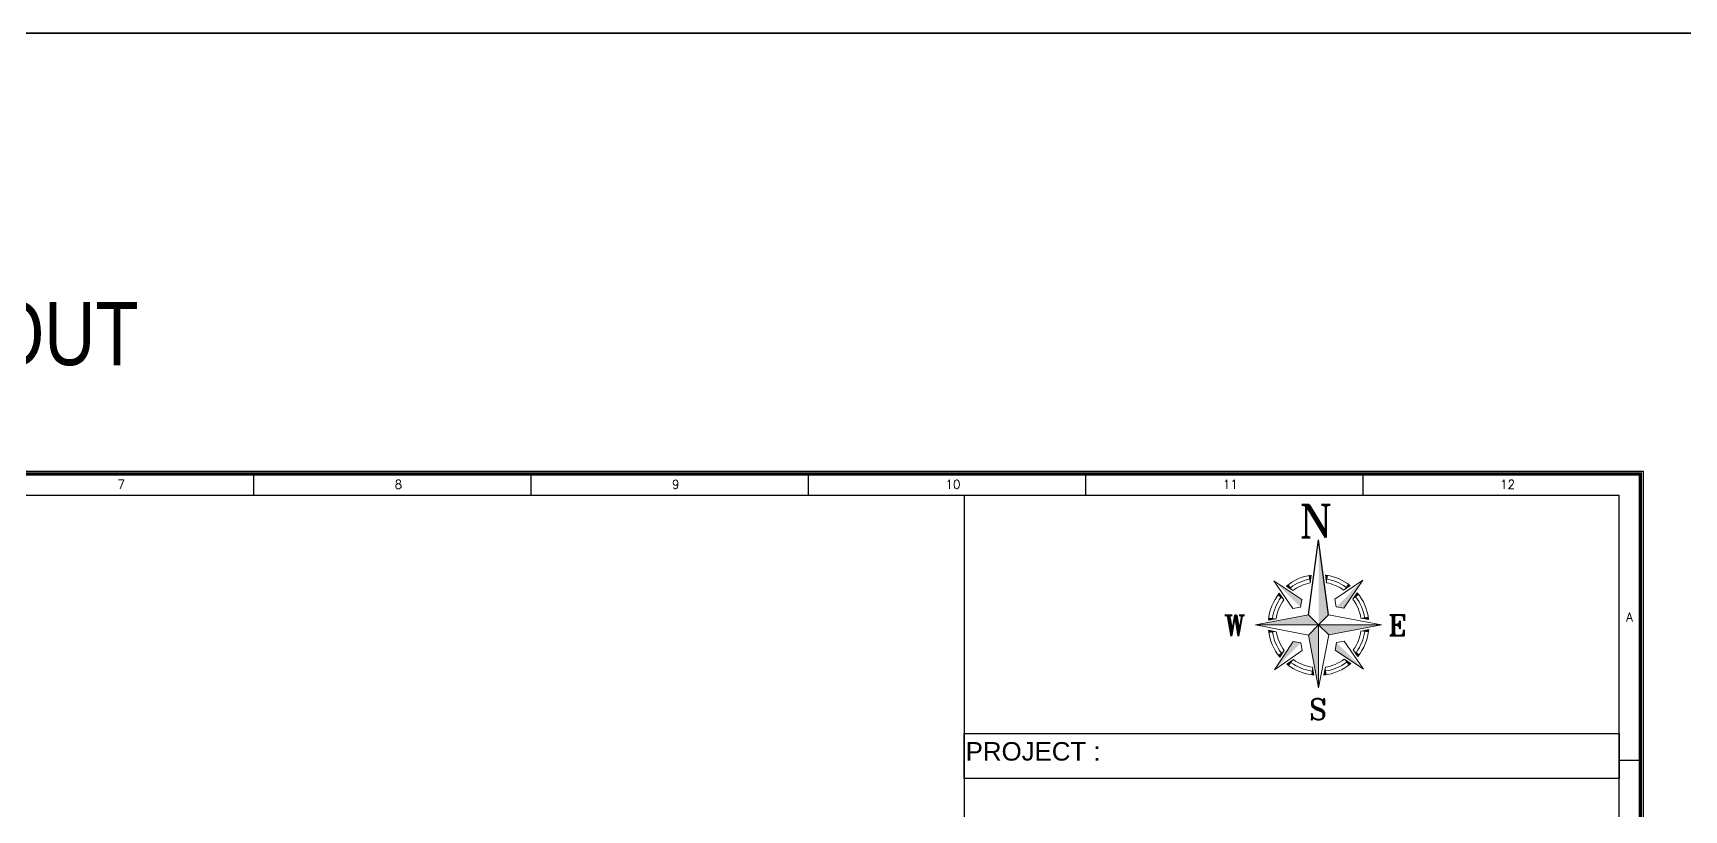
# Model space of a CAD drawing. Header units: millimetres. Extents: x 1380494 to 2061523, y -305664 to -174999.
# Drawn here: x 1482911 to 1508974, y -187263 to -174999 of the extents above; entities that cross this region are included whole.
import ezdxf
from ezdxf.enums import TextEntityAlignment as Align

# ---------------------------------------------------------------- set-up
doc = ezdxf.new("R2010")
doc.units = ezdxf.units.MM
doc.header["$LTSCALE"] = 600
doc.header["$MEASUREMENT"] = 0
doc.layers.add('AREA', color=193, linetype='Continuous', plot=False)
doc.layers.add('P-Wall', color=250, linetype='Continuous', lineweight=35)
for name, color, linetype in [('TEXT', 250, 'Continuous'), ('TITLE', 7, 'Continuous'), ('walls', 1, 'Continuous')]:
    doc.layers.add(name, color=color, linetype=linetype)
doc.styles.add('ARIAL', font='arial.ttf')
doc.styles.add('ROMANS', font='romans.shx')
doc.styles.add('RT', font='romant.shx')
doc.styles.add('style1', font='swisse.ttf', dxfattribs={"width": 0.8})

# ---------------------------------------------------------------- blocks, each defined once
blk = doc.blocks.new('A$C66962185')
at = {"layer": 'TITLE', "color": 7}
for p, q in [((211.69, -140930.66), (211.69, -140928.36)), ((241.95, -140930.66), (241.95, -140928.36)), ((272.21, -140930.66), (272.21, -140928.36)), ((302.47, -140930.66), (302.47, -140928.36)), ((332.74, -140930.66), (332.74, -140928.36)), ((363, -140959.61), (360.7, -140959.61))]:
    blk.add_line(p, q, dxfattribs=at)
at = {"layer": 'TITLE'}
for p in [(2.14, -140930.66), (360.7, -141176.03)]:
    blk.add_line(p, (360.7, -140930.66), dxfattribs=at)
at = {"layer": 'TITLE', "color": 7, "const_width": 0.355}
blk.add_lwpolyline([(363, -140928.36), (363, -141178.33), (0, -141178.33), (0, -140928.36)], close=True, dxfattribs=at)
at = {"layer": 'TITLE', "color": 7, "style": 'ROMANS'}
for s, p in [('7', (197.2, -140929.48)), ('8', (227.46, -140929.48)), ('9', (257.73, -140929.48)), ('10', (287.99, -140929.48)), ('11', (318.25, -140929.48)), ('12', (348.51, -140929.48)), ('A', (361.83, -140943.96))]:
    blk.add_text(s, height=0.952, dxfattribs=at).set_placement(p, align=Align.MIDDLE)
blk = doc.blocks.new('A$C772B36EA')
at = {"layer": 'TITLE', "color": 5}
for p in [(-343, 338), (338, 343)]:
    blk.add_line(p, (0, 2877), dxfattribs=at)
at = {"layer": 'TITLE', "color": 8, "lineweight": 5}
for p, q in [((-287, 1418), (-252, 1683)), ((-287, 1418), (-252, 1683)), ((270, 1421), (233, 1686)), ((270, 1421), (233, 1686)), ((270, 1421), (233, 1686)), ((-566, 858), (-1516, 1493)), ((-866, 553), (-1516, 1493)), ((-865, 1160), (-1088, 1309)), ((553, 866), (1493, 1516)), ((847, 1173), (1068, 1326)), ((858, 566), (1493, 1516)), ((-1173, 847), (-1326, 1068)), ((-606, 597), (-866, 553)), ((-606, 597), (-566, 858)), ((597, 606), (553, 866)), ((597, 606), (858, 566)), ((1160, 865), (1309, 1088)), ((-343, 338), (-2128, 0)), ((-2128, 0), (0, 0)), ((0, 0), (-2128, 0)), ((-338, -343), (-2128, 0)), ((-1432, 209), (-1695, 156)), ((0, 0), (-343, 338)), ((-343, 338), (0, 0)), ((-338, -343), (0, 0)), ((0, 0), (-338, -343)), ((0, 0), (338, 343)), ((338, 343), (0, 0)), ((0, 0), (343, -338)), ((343, -338), (0, 0)), ((0, 0), (0, -2128)), ((0, -2128), (0, 0)), ((0, 0), (2128, 0)), ((2128, 0), (0, 0)), ((338, 343), (2128, 0)), ((343, -338), (2128, 0)), ((1428, 230), (1692, 182)), ((-1428, -230), (-1692, -182)), ((-338, -343), (0, -2128)), ((343, -338), (0, -2128)), ((606, -597), (866, -553)), ((866, -553), (1516, -1493)), ((1432, -209), (1695, -156)), ((-858, -566), (-1493, -1516)), ((-553, -866), (-1493, -1516)), ((-1160, -865), (-1309, -1088)), ((-597, -606), (-858, -566)), ((-597, -606), (-553, -866)), ((606, -597), (566, -858)), ((566, -858), (1516, -1493)), ((1173, -847), (1326, -1068)), ((-847, -1173), (-1068, -1326)), ((-209, -1432), (-156, -1695)), ((230, -1428), (182, -1692)), ((865, -1160), (1088, -1309))]:
    blk.add_line(p, q, dxfattribs=at)
for radius, start, end in [(1702, 98.5269, 129.7262), (1702, 51.1427, 82.1348), (1575, 99.8514, 126.7077), (1447, 101.4218, 126.7077), (1575, 54.1612, 80.8143), (1447, 54.1612, 79.2487), (1702, 141.1427, 174.7262), (1575, 144.1612, 171.7077), (1447, 144.1612, 171.7077), (1447, 9.1612, 36.7077), (1575, 9.1612, 36.7077), (1702, 6.1427, 39.7262), (1702, 186.1427, 219.7262), (1575, 189.1612, 216.7077), (1447, 189.1612, 216.7077), (1447, 324.1612, 351.7077), (1575, 324.1612, 351.7077), (1702, 321.1427, 354.7262), (1702, 231.1427, 264.7262), (1575, 234.1612, 261.7077), (1447, 234.1612, 261.7077), (1702, 276.1427, 309.7262), (1447, 279.1612, 306.7077), (1575, 279.1612, 306.7077)]:
    blk.add_arc((0, 0), radius, start, end, dxfattribs=at)
at = {"layer": 'TITLE', "color": 5}
blk.add_solid([(0, 2877), (338, 343), (0, 0)], dxfattribs=at)
at = {"layer": 'TITLE', "color": 8, "lineweight": 5}
for points in [[(-252, 1683), (-340, 1668), (-287, 1418)], [(233, 1686), (320, 1672), (270, 1421)], [(-1516, 1493), (-566, 858), (-606, 597)], [(-1088, 1309), (-1017, 1365), (-865, 1160)], [(1493, 1516), (858, 566), (597, 606)], [(1068, 1326), (997, 1380), (847, 1173)], [(-1326, 1068), (-1380, 997), (-1173, 847)], [(1309, 1088), (1365, 1017), (1160, 865)], [(-2128, 0), (-343, 338), (0, 0)], [(-1684, 245), (-1695, 156), (-1432, 209)], [(0, -2128), (-338, -343), (0, 0)], [(2128, 0), (343, -338), (0, 0)], [(1680, 271), (1692, 182), (1428, 230)], [(-1680, -271), (-1692, -182), (-1428, -230)], [(1684, -245), (1695, -156), (1432, -209)], [(-1493, -1516), (-858, -566), (-597, -606)], [(-1309, -1088), (-1365, -1017), (-1160, -865)], [(1516, -1493), (566, -858), (606, -597)], [(1326, -1068), (1380, -997), (1173, -847)], [(-1068, -1326), (-997, -1380), (-847, -1173)], [(-245, -1684), (-156, -1695), (-209, -1432)], [(271, -1680), (182, -1692), (230, -1428)], [(1088, -1309), (1017, -1365), (865, -1160)]]:
    blk.add_solid(points, dxfattribs=at)

msp = doc.modelspace()

# ---------------------------------------------------------------- linework, layer by layer
at = {"layer": 'AREA'}
for points in [[(1455732.3205, -181916.04), (1508329.0246, -181916.04), (1508329.0246, -218162.5549), (1455732.3205, -218162.5549)], [(1455777.3205, -181961.04), (1508284.0246, -181961.04), (1508284.0246, -218117.5549), (1455777.3205, -218117.5549)]]:
    msp.add_lwpolyline(points, close=True, dxfattribs=at)
at = {"layer": 'P-Wall', "color": 30, "true_color": 0xf8991e}
msp.add_lwpolyline([(1448174.0104, -174998.858), (1514611.3294, -174998.858), (1514611.3294, -224422.1168), (1448174.0104, -224422.1168)], close=True, dxfattribs=at)
at = {"layer": 'TITLE'}
msp.add_line((1497610.0312, -182293.0807), (1497610.0312, -217785.5142), dxfattribs=at)
msp.add_lwpolyline([(1497610.0312, -186057.8116), (1507948.2212, -186057.8116), (1507948.2212, -186767.2952), (1497610.0312, -186767.2952)], close=True, dxfattribs=at)

# ---------------------------------------------------------------- block references
at = {"layer": 'TITLE', "xscale": 144.6465675549349, "yscale": 144.6465665108379, "zscale": 144.6465669265092}
msp.add_blockref('A$C66962185', (1455777.3205, 20202843.0172), dxfattribs=at)
at = {"layer": 'walls', "xscale": 0.4672758229201079, "yscale": 0.46727599959292, "zscale": 0.4672758834301755}
msp.add_blockref('A$C772B36EA', (1503205.0519, -184341.7492), dxfattribs=at)

# ---------------------------------------------------------------- texts
at = {"layer": 'TEXT', "color": 7, "style": 'RT'}
for s, p in [('W', (1501711.7279, -184518.8696)), ('E', (1504302.2202, -184510.9476)), ('S', (1503054.3099, -185838.6043))]:
    msp.add_text(s, height=329.2738, dxfattribs=at).set_placement(p)
at = {"layer": 'TEXT', "color": 7, "insert": (1477375.0965, -179242.3069), "char_height": 1000, "width": 9172.833784, "attachment_point": 1, "style": 'style1'}
msp.add_mtext('{\\fArial|b0|i0|c0|p34;MEP LAYOUT\\P}', dxfattribs=at)
at = {"layer": 'TITLE', "color": 5, "style": 'RT'}
msp.add_text('N', height=519.3415, dxfattribs=at).set_placement((1502897.0336, -182963.3975))
at = {"layer": 'TITLE', "color": 7, "style": 'ARIAL'}
msp.add_text('PROJECT :', height=291.90184, dxfattribs=at).set_placement((1497634.3409, -186483.5018))

doc.saveas('drawing.dxf')
